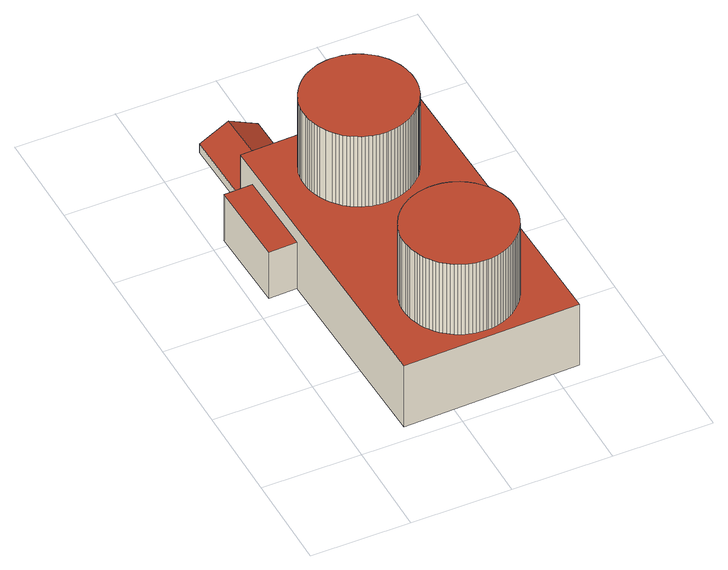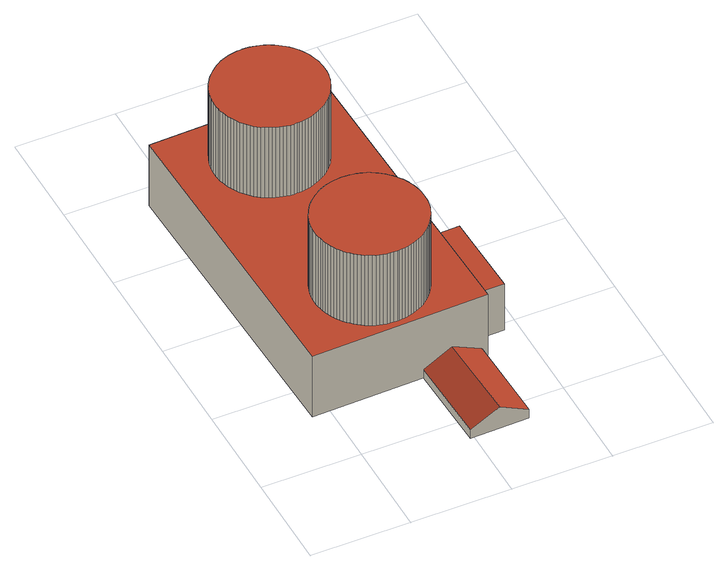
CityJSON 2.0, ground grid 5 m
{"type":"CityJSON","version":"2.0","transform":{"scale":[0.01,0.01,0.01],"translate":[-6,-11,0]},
"CityObjects":{
"building1":{"type":"Building","attributes":{"Grundfläche 2D":158.11,"Grundhöhe NN":5.59,"name":"Hamburg industrial hall","measuredHeight":7.89,"_assetSource":"Hamburg LoD3.0-HH Area 1 (2023), tile 6431","_license":"Datenlizenz Deutschland – Namensnennung – Version 2.0","_attribution":"Freie und Hansestadt Hamburg, Landesbetrieb Geoinformation und Vermessung"},"geometry":[{"type":"Solid","lod":"3","boundaries":[[[[0,1,2,3,4,5,6,7,8,9,10,11,12,13,14,15,16,17,18,19,20,21,22,23,24,25,26,27,28,29,30,31,32,33,34,35,36,37,38,39,40,41,42,43,44,45,46,47,48,49,50,51,52,53,54,55,56,57,58,59,60,61,62,63,64,65,66,67,68,69,70,71,72,73,74,75,76,77,78,79,80,81,82,83,84,85,86,87,88,89,90,91,92,93,94,95,96,97,98,99,100,101]],[[102,103,104,105,106,107,108,109,110,111,112,113,114,115,116,117,118,119,120,121,122,123,124,125,126,127,128,129,130,131,132,133,134,135,136,137,138,139,140,141,142,143,144,145,146,147,148,149,150,151,152,153,154,155,156,157,158,159,160,161,162,163,164,165,166,167,168,169,170,171,172,173,174,175,176,177,178,179,180,181,182,183,184,185,186,187,188,189,190,191,192,193,194,195,196,197,198,199,200,201,202,203]],[[204,205,206,207],[208,209,210,211,212,213,214,215,216,217,218,219,220,221,222,223,224,225,226,227,228,229,230,231,232,233,234,235,236,237,238,239,240,241,242,243,244,245,246,247,248,249,250,251,252,253,254,255,256,257,258,259,260,261,262,263,264,265,266,267,268,269,270,271,272,273,274,275,276,277,278,279,280,281,282,283,284,285,286,287,288,289,290,291,292,293,294,295,296,297,298,299,300,301,302,303,304,305,306,307,308,309],[310,311,312,313,314,315,316,317,318,319,320,321,322,323,324,325,326,327,328,329,330,331,332,333,334,335,336,337,338,339,340,341,342,343,344,345,346,347,348,349,350,351,352,353,354,355,356,357,358,359,360,361,362,363,364,365,366,367,368,369,370,371,372,373,374,375,376,377,378,379,380,381,382,383,384,385,386,387,388,389,390,391,392,393,394,395,396,397,398,399,400,401,402,403,404,405,406,407,408,409,410,411]],[[412,413,414,415]],[[416,417,413,412]],[[418,419,420,421]],[[1,361,360,2]],[[359,3,2,360]],[[3,359,358,4]],[[4,358,357,5]],[[5,357,356,6]],[[6,356,355,7]],[[7,355,354,8]],[[8,354,353,9]],[[9,353,352,10]],[[10,352,351,350,12,11]],[[12,350,349,348,14,13]],[[14,348,347,15]],[[15,347,346,16]],[[16,346,345,17]],[[17,345,344,18]],[[18,344,343,19]],[[19,343,342,20]],[[20,342,341,21]],[[21,341,340,22]],[[22,340,339,23]],[[23,339,338,24]],[[24,338,337,25]],[[25,337,336,26]],[[26,336,335,27]],[[27,335,334,28]],[[28,334,333,29]],[[29,333,332,30]],[[30,332,331,31]],[[31,331,330,32]],[[32,330,329,33]],[[33,329,328,34]],[[34,328,327,35]],[[35,327,326,36]],[[36,326,325,37]],[[37,325,324,38]],[[38,324,323,39]],[[39,323,322,40]],[[40,322,321,41]],[[41,321,320,42]],[[42,320,319,43]],[[43,319,318,44]],[[44,318,317,45]],[[45,317,316,46]],[[46,316,315,47]],[[47,315,314,48]],[[48,314,313,49]],[[49,313,312,50]],[[50,312,311,51]],[[51,311,310,52]],[[52,310,411,53]],[[53,411,410,54]],[[54,410,409,55]],[[55,409,408,56]],[[56,408,407,57]],[[57,407,406,58]],[[58,406,405,59]],[[59,405,404,60]],[[60,404,403,61]],[[61,403,402,62]],[[62,402,401,63]],[[63,401,400,64]],[[64,400,399,65]],[[398,66,65,399]],[[66,398,397,67]],[[67,397,396,68]],[[68,396,395,69]],[[69,395,394,70]],[[70,394,393,71]],[[71,393,392,72]],[[72,392,391,73]],[[73,391,390,74]],[[74,390,389,75]],[[75,389,388,76]],[[76,388,387,77]],[[77,387,386,78]],[[78,386,385,79]],[[79,385,384,80]],[[80,384,383,81]],[[81,383,382,82]],[[82,382,381,83]],[[83,381,380,84]],[[84,380,379,85]],[[85,379,378,86]],[[86,378,377,87]],[[87,377,376,88]],[[88,376,375,89]],[[89,375,374,90]],[[90,374,373,91]],[[372,92,91,373]],[[92,372,371,93]],[[93,371,370,94]],[[94,370,369,95]],[[95,369,368,96]],[[96,368,367,97]],[[97,367,366,98]],[[98,366,365,364,100,99]],[[100,364,363,101]],[[101,363,362,0]],[[0,362,361,1]],[[108,267,266,109]],[[109,266,265,110]],[[110,265,264,111]],[[111,264,263,112]],[[112,263,262,113]],[[113,262,261,260,115,114]],[[115,260,259,116]],[[116,259,258,117]],[[117,258,257,118]],[[118,257,256,119]],[[119,256,255,120]],[[120,255,254,121]],[[121,254,253,122]],[[122,253,252,123]],[[123,252,251,124]],[[124,251,250,125]],[[125,250,249,126]],[[126,249,248,127]],[[127,248,247,128]],[[128,247,246,129]],[[129,246,245,130]],[[130,245,244,131]],[[131,244,243,132]],[[132,243,242,133]],[[133,242,241,134]],[[134,241,240,135]],[[135,240,239,136]],[[136,239,238,137]],[[137,238,237,138]],[[138,237,236,139]],[[139,236,235,140]],[[140,235,234,141]],[[141,234,233,142]],[[142,233,232,143]],[[143,232,231,144]],[[144,231,230,145]],[[145,230,229,146]],[[146,229,228,147]],[[147,228,227,148]],[[148,227,226,149]],[[149,226,225,150]],[[150,225,224,151]],[[151,224,223,152]],[[152,223,222,153]],[[153,222,221,154]],[[154,221,220,155]],[[155,220,219,156]],[[218,157,156,219]],[[157,218,217,158]],[[158,217,216,159]],[[159,216,215,160]],[[160,215,214,161]],[[161,214,213,162]],[[162,213,212,163]],[[163,212,211,164]],[[164,211,210,165]],[[165,210,209,166]],[[166,209,208,167]],[[167,208,309,168]],[[168,309,308,169]],[[169,308,307,170]],[[170,307,306,171]],[[171,306,305,172]],[[172,305,304,173]],[[173,304,303,174]],[[174,303,302,175]],[[175,302,301,176]],[[176,301,300,177]],[[177,300,299,178]],[[178,299,298,179]],[[179,298,297,180]],[[180,297,296,181]],[[181,296,295,182]],[[182,295,294,183]],[[183,294,293,184]],[[184,293,292,185]],[[185,292,291,186]],[[186,291,290,187]],[[187,290,289,188]],[[188,289,288,189]],[[189,288,287,190]],[[190,287,286,191]],[[285,192,191,286]],[[192,285,284,193]],[[193,284,283,194]],[[194,283,282,195]],[[195,282,281,196]],[[196,281,280,197]],[[197,280,279,198]],[[198,279,278,199]],[[199,278,277,200]],[[200,277,276,201]],[[201,276,275,202]],[[202,275,274,203]],[[203,274,273,102]],[[102,273,272,103]],[[103,272,271,104]],[[104,271,270,105]],[[105,270,269,106]],[[106,269,268,107]],[[107,268,267,108]],[[422,206,205,423]],[[424,207,206,422]],[[416,412,415,425,426,204,207,424,427]],[[418,421,428,423,205,204,426,429]],[[430,417,416,427]],[[431,414,413,417,430]],[[425,415,414,431]],[[432,419,418,429]],[[433,420,419,432]],[[428,421,420,433]],[[423,428,433,432,429,426,425,431,430,427,424,422]]]],"semantics":{"surfaces":[{"type":"RoofSurface"},{"type":"WallSurface"},{"type":"GroundSurface"}],"values":[[0,0,0,0,0,0,1,1,1,1,1,1,1,1,1,1,1,1,1,1,1,1,1,1,1,1,1,1,1,1,1,1,1,1,1,1,1,1,1,1,1,1,1,1,1,1,1,1,1,1,1,1,1,1,1,1,1,1,1,1,1,1,1,1,1,1,1,1,1,1,1,1,1,1,1,1,1,1,1,1,1,1,1,1,1,1,1,1,1,1,1,1,1,1,1,1,1,1,1,1,1,1,1,1,1,1,1,1,1,1,1,1,1,1,1,1,1,1,1,1,1,1,1,1,1,1,1,1,1,1,1,1,1,1,1,1,1,1,1,1,1,1,1,1,1,1,1,1,1,1,1,1,1,1,1,1,1,1,1,1,1,1,1,1,1,1,1,1,1,1,1,1,1,1,1,1,1,1,1,1,1,1,1,1,1,1,1,1,1,1,1,1,1,1,1,1,1,1,1,1,1,1,1,1,1,1,1,1,1,1,1,1,1,1,1,1,2]]}}]}
},
"vertices":[
[385,1430,789],[382,1413,789],[379,1397,789],[378,1380,789],[378,1347,789],[379,1330,789],[381,1314,789],[385,1298,789],[389,1282,789],[395,1266,789],[401,1250,789],[408,1236,789],[416,1221,789],[426,1207,789],[436,1194,789],[446,1181,789],[458,1169,789],[470,1157,789],[483,1146,789],[496,1137,789],[510,1128,789],[525,1120,789],[540,1112,789],[555,1106,789],[571,1101,789],[587,1096,789],[604,1093,789],[620,1091,789],[637,1090,789],[653,1089,789],[662,1089,789],[678,1091,789],[695,1093,789],[711,1096,789],[727,1100,789],[743,1105,789],[759,1112,789],[774,1119,789],[788,1126,789],[802,1136,789],[816,1145,789],[829,1156,789],[841,1167,789],[853,1179,789],[864,1191,789],[874,1205,789],[883,1219,789],[891,1233,789],[899,1248,789],[905,1264,789],[911,1279,789],[915,1295,789],[919,1312,789],[921,1328,789],[923,1345,789],[923,1378,789],[922,1394,789],[919,1411,789],[916,1427,789],[911,1443,789],[906,1459,789],[900,1474,789],[892,1490,789],[884,1504,789],[875,1518,789],[865,1531,789],[854,1544,789],[843,1556,789],[831,1568,789],[818,1578,789],[804,1588,789],[790,1597,789],[776,1605,789],[761,1612,789],[745,1619,789],[730,1624,789],[714,1628,789],[697,1632,789],[681,1634,789],[664,1635,789],[647,1636,789],[639,1636,789],[622,1634,789],[606,1632,789],[590,1629,789],[573,1625,789],[558,1620,789],[542,1613,789],[527,1606,789],[512,1598,789],[498,1590,789],[485,1580,789],[472,1569,789],[459,1558,789],[448,1546,789],[437,1533,789],[427,1520,789],[418,1506,789],[409,1492,789],[402,1476,789],[396,1462,789],[390,1446,789],[448,553,789],[440,538,789],[432,524,789],[426,508,789],[420,492,789],[416,476,789],[412,460,789],[409,444,789],[408,427,789],[408,394,789],[409,377,789],[411,361,789],[415,345,789],[420,328,789],[425,313,789],[431,297,789],[439,282,789],[447,268,789],[456,254,789],[466,240,789],[476,228,789],[488,215,789],[500,204,789],[513,194,789],[526,184,789],[541,175,789],[555,167,789],[570,159,789],[586,153,789],[601,148,789],[618,144,789],[634,140,789],[650,138,789],[667,136,789],[684,136,789],[692,136,789],[709,137,789],[725,140,789],[742,143,789],[758,147,789],[773,152,789],[789,158,789],[804,165,789],[819,173,789],[833,182,789],[846,192,789],[859,203,789],[872,214,789],[883,226,789],[894,238,789],[904,252,789],[913,266,789],[922,280,789],[929,295,789],[935,310,789],[941,326,789],[946,342,789],[949,358,789],[952,375,789],[953,391,789],[953,425,789],[952,441,789],[950,458,789],[946,474,789],[942,490,789],[936,506,789],[930,521,789],[922,536,789],[914,551,789],[905,565,789],[895,578,789],[885,591,789],[873,603,789],[861,615,789],[848,625,789],[835,635,789],[821,644,789],[806,652,789],[791,659,789],[776,666,789],[760,671,789],[744,675,789],[728,679,789],[711,681,789],[694,682,789],[678,682,789],[669,682,789],[653,681,789],[636,679,789],[620,676,789],[604,672,789],[588,666,789],[572,660,789],[557,653,789],[543,645,789],[528,636,789],[515,627,789],[502,616,789],[490,605,789],[478,593,789],[467,580,789],[457,567,789],[207,1656,366],[250,83,366],[1131,107,366],[1088,1680,366],[936,506,366],[942,490,366],[946,474,366],[950,458,366],[952,441,366],[953,425,366],[953,391,366],[952,375,366],[949,358,366],[946,342,366],[941,326,366],[935,310,366],[929,295,366],[922,280,366],[913,266,366],[904,252,366],[894,238,366],[883,226,366],[872,214,366],[859,203,366],[846,192,366],[833,182,366],[819,173,366],[804,165,366],[789,158,366],[773,152,366],[758,147,366],[742,143,366],[725,140,366],[709,137,366],[692,136,366],[684,136,366],[667,136,366],[650,138,366],[634,140,366],[618,144,366],[601,148,366],[586,153,366],[570,159,366],[555,167,366],[541,175,366],[526,184,366],[513,194,366],[500,204,366],[488,215,366],[476,228,366],[466,240,366],[456,254,366],[447,268,366],[439,282,366],[431,297,366],[425,313,366],[420,328,366],[415,345,366],[411,361,366],[409,377,366],[408,394,366],[408,427,366],[409,444,366],[412,460,366],[416,476,366],[420,492,366],[426,508,366],[432,524,366],[440,538,366],[448,553,366],[457,567,366],[467,580,366],[478,593,366],[490,605,366],[502,616,366],[515,627,366],[528,636,366],[543,645,366],[557,653,366],[572,660,366],[588,666,366],[604,672,366],[620,676,366],[636,679,366],[653,681,366],[669,682,366],[678,682,366],[694,682,366],[711,681,366],[728,679,366],[744,675,366],[760,671,366],[776,666,366],[791,659,366],[806,652,366],[821,644,366],[835,635,366],[848,625,366],[861,615,366],[873,603,366],[885,591,366],[895,578,366],[905,565,366],[914,551,366],[922,536,366],[930,521,366],[919,1312,366],[915,1295,366],[911,1279,366],[905,1264,366],[899,1248,366],[891,1233,366],[883,1219,366],[874,1205,366],[864,1191,366],[853,1179,366],[841,1167,366],[829,1156,366],[816,1145,366],[802,1136,366],[788,1126,366],[774,1119,366],[759,1112,366],[743,1105,366],[727,1100,366],[711,1096,366],[695,1093,366],[678,1091,366],[662,1089,366],[653,1089,366],[637,1090,366],[620,1091,366],[604,1093,366],[587,1096,366],[571,1101,366],[555,1106,366],[540,1112,366],[525,1120,366],[510,1128,366],[496,1137,366],[483,1146,366],[470,1157,366],[458,1169,366],[446,1181,366],[436,1194,366],[426,1207,366],[416,1221,366],[408,1236,366],[401,1250,366],[395,1266,366],[389,1282,366],[385,1298,366],[381,1314,366],[379,1330,366],[378,1347,366],[378,1380,366],[379,1397,366],[382,1413,366],[385,1430,366],[390,1446,366],[396,1462,366],[402,1476,366],[409,1492,366],[418,1506,366],[427,1520,366],[437,1533,366],[448,1546,366],[459,1558,366],[472,1569,366],[485,1580,366],[498,1590,366],[512,1598,366],[527,1606,366],[542,1613,366],[558,1620,366],[573,1625,366],[590,1629,366],[606,1632,366],[622,1634,366],[639,1636,366],[647,1636,366],[664,1635,366],[681,1634,366],[697,1632,366],[714,1628,366],[730,1624,366],[745,1619,366],[761,1612,366],[776,1605,366],[790,1597,366],[804,1588,366],[818,1578,366],[831,1568,366],[843,1556,366],[854,1544,366],[865,1531,366],[875,1518,366],[884,1504,366],[892,1490,366],[900,1474,366],[906,1459,366],[911,1443,366],[916,1427,366],[919,1411,366],[922,1394,366],[923,1378,366],[923,1345,366],[921,1328,366],[388,1661,129],[370,2113,129],[224,2109,51],[236,1657,51],[531,1665,51],[519,2117,51],[210,1543,279],[69,1539,279],[81,1108,279],[222,1112,279],[1131,107,0],[250,83,0],[1088,1680,0],[236,1657,0],[207,1656,0],[531,1665,0],[222,1112,0],[210,1543,0],[519,2117,0],[224,2109,0],[69,1539,0],[81,1108,0]
]}
